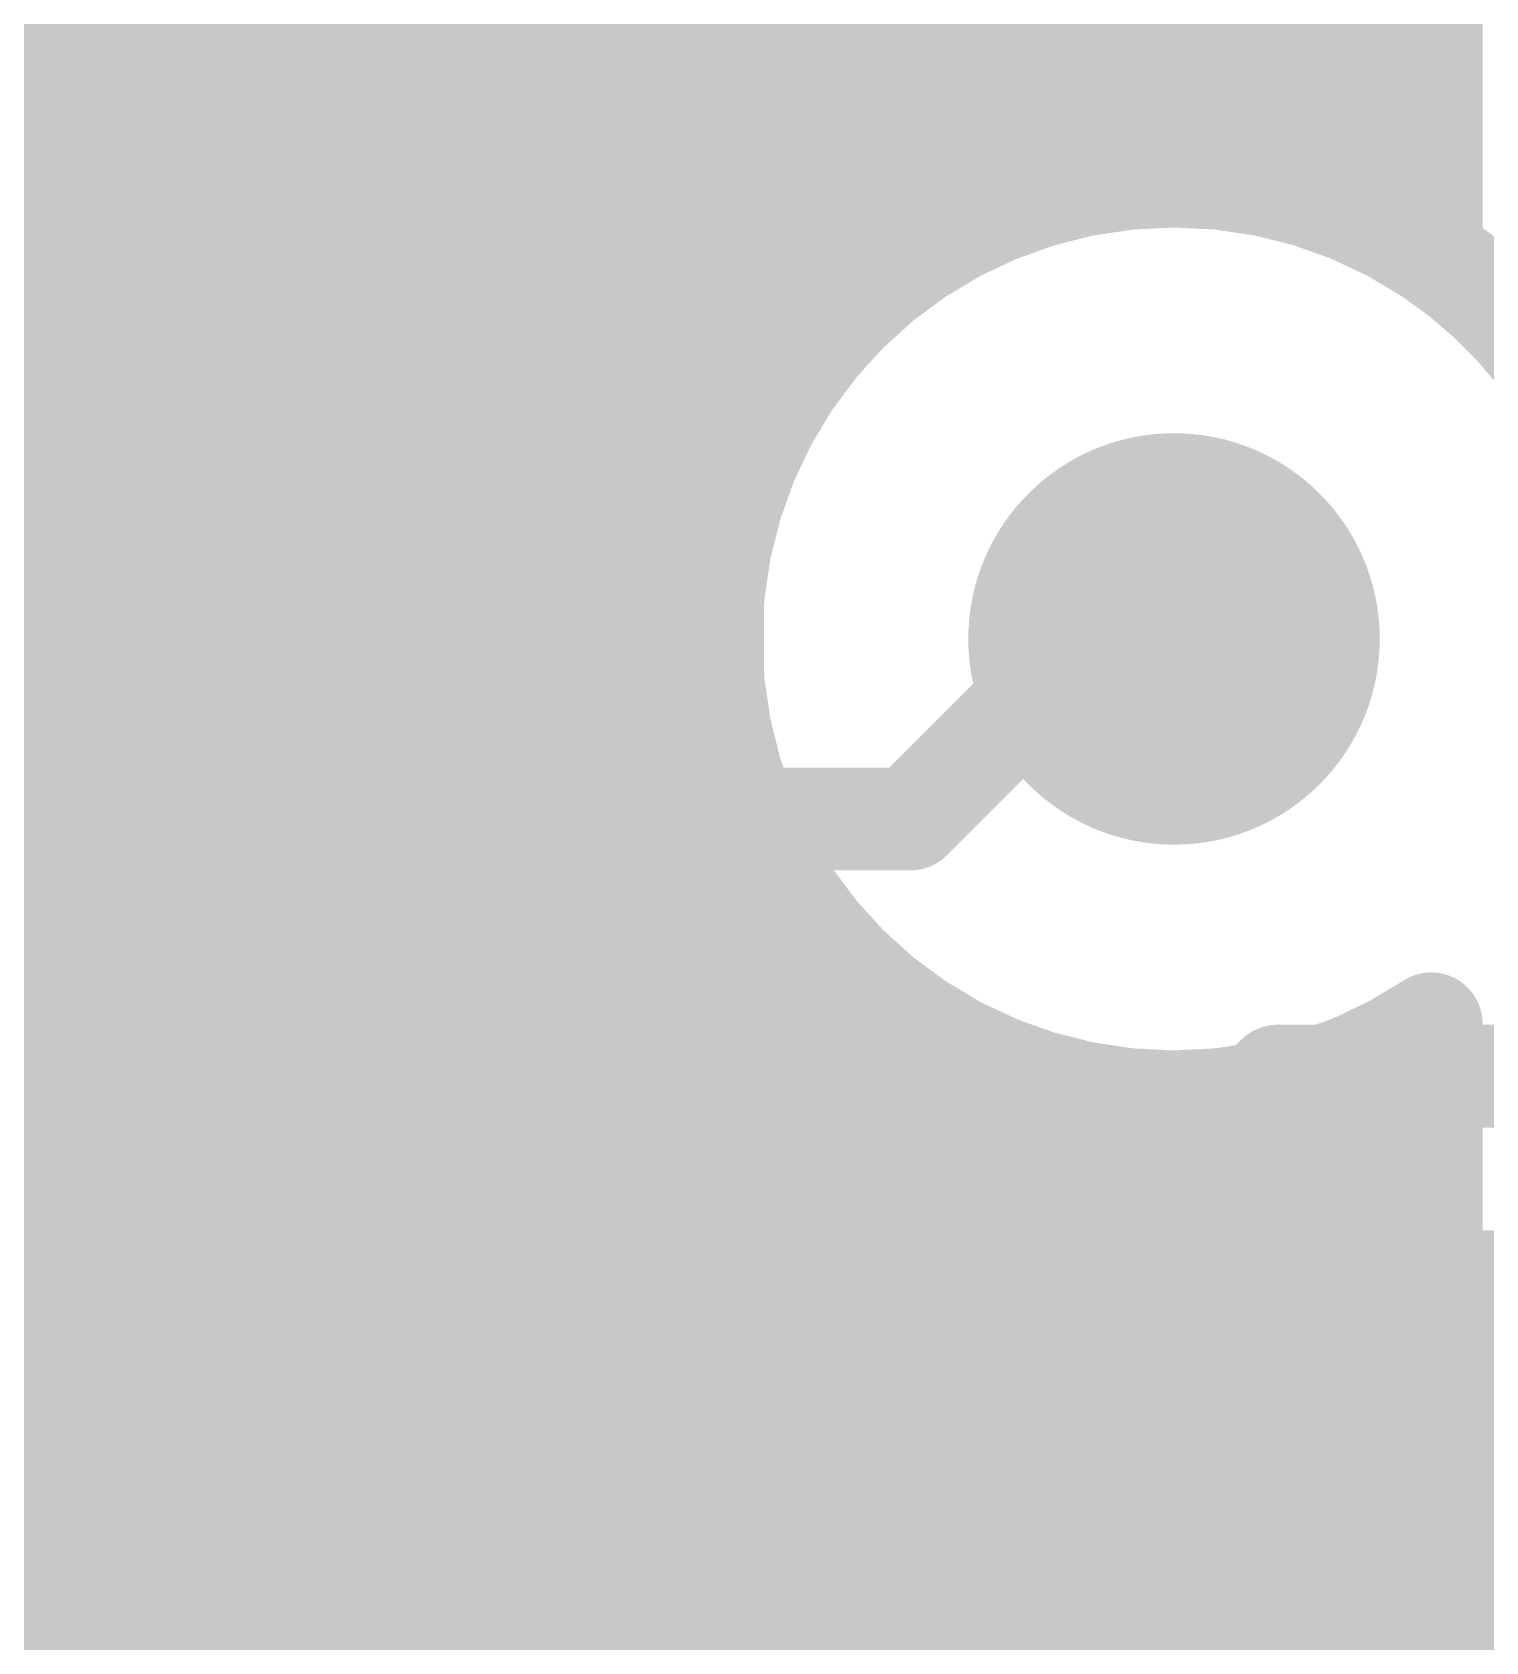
# Model space of a CAD drawing. Header units: inches. Extents: x -0.355 to 0.355, y -0.355 to 0.355.
# Drawn here: x 0.0429 to 0.0985, y 0 to 0.0616 of the extents above; entities that cross this region are included whole.
import ezdxf

# ---------------------------------------------------------------- set-up
doc = ezdxf.new("R2010")
doc.units = ezdxf.units.IN
doc.header["$MEASUREMENT"] = 0
for name, color, linetype in [('BottomLayer', 5, 'Continuous'), ('Mechanical15', 56, 'Continuous'), ('TopLayer', 1, 'Continuous'), ('TopOverlay', 2, 'Continuous'), ('TopPaste', 8, 'Continuous'), ('TopSolder', 216, 'Continuous'), ('ViaHoleLayer', 16, 'Continuous')]:
    doc.layers.add(name, color=color, linetype=linetype)

# ---------------------------------------------------------------- blocks, each defined once
blk = doc.blocks.new('QFN_20_3_3_P_____0_4_5')
at = {"layer": 'TopLayer'}
for points in [[(-0.003937, -0.043307), (0.003937, -0.043307), (0.003937, -0.066929), (-0.003937, -0.066929)], [(0.011811, -0.043307), (0.019685, -0.043307), (0.019685, -0.066929), (0.011811, -0.066929)], [(0.027559, -0.043307), (0.035433, -0.043307), (0.035433, -0.066929), (0.027559, -0.066929)]]:
    blk.add_hatch(color=1, dxfattribs=at).paths.add_polyline_path(points)
at = {"layer": 'TopPaste'}
for points in [[(-0.003937, -0.043307), (0.003937, -0.043307), (0.003937, -0.066929), (-0.003937, -0.066929)], [(0.011811, -0.043307), (0.019685, -0.043307), (0.019685, -0.066929), (0.011811, -0.066929)], [(0.027559, -0.043307), (0.035433, -0.043307), (0.035433, -0.066929), (0.027559, -0.066929)]]:
    blk.add_hatch(color=8, dxfattribs=at).paths.add_polyline_path(points)
at = {"layer": 'TopSolder'}
for points in [[(-0.007937, -0.039307), (0.007937, -0.039307), (0.007937, -0.070929), (-0.007937, -0.070929)], [(0.007811, -0.039307), (0.023685, -0.039307), (0.023685, -0.070929), (0.007811, -0.070929)], [(0.023559, -0.039307), (0.039433, -0.039307), (0.039433, -0.070929), (0.023559, -0.070929)]]:
    blk.add_hatch(color=216, dxfattribs=at).paths.add_polyline_path(points)
at = {"layer": 'TopOverlay'}
for points in [[(0.059055, -0.04252, 0.005118, 0.005118, 0), (0.059055, -0.059055, 0.005118, 0.005118, 0)], [(0.04252, -0.059055, 0.005118, 0.005118, 0), (0.059055, -0.059055, 0.005118, 0.005118, 0)]]:
    blk.add_lwpolyline(points, format="xyseb", dxfattribs=at)
for points in [[(0.057776, -0.04252, 0.002559, 0.002559, 1), (0.060335, -0.04252, 0.002559, 0.002559, 1)], [(0.04124, -0.059055, 0.002559, 0.002559, 1), (0.043799, -0.059055, 0.002559, 0.002559, 1)], [(0.057776, -0.059055, 0.002559, 0.002559, 1), (0.060335, -0.059055, 0.002559, 0.002559, 1)], [(0.057776, -0.059055, 0.002559, 0.002559, 1), (0.060335, -0.059055, 0.002559, 0.002559, 1)]]:
    blk.add_lwpolyline(points, format="xyseb", close=True, dxfattribs=at)
blk = doc.blocks.new('C0201_53')
at = {"layer": 'Mechanical15'}
h = blk.add_hatch(color=56, dxfattribs=at)
edge = h.paths.add_edge_path()
edge.add_arc((0, 0), 0.000984, 0, 360)
at = {"layer": 'TopLayer'}
for points in [[(-0.017716, 0.005906), (-0.005906, 0.005906), (-0.005906, -0.005906), (-0.017716, -0.005906)], [(0.005906, 0.005906), (0.017716, 0.005906), (0.017716, -0.005906), (0.005906, -0.005906)]]:
    blk.add_hatch(color=1, dxfattribs=at).paths.add_polyline_path(points)
at = {"layer": 'TopPaste'}
for points in [[(-0.017716, 0.005906), (-0.005906, 0.005906), (-0.005906, -0.005906), (-0.017716, -0.005906)], [(0.005906, 0.005906), (0.017716, 0.005906), (0.017716, -0.005906), (0.005906, -0.005906)]]:
    blk.add_hatch(color=8, dxfattribs=at).paths.add_polyline_path(points)
at = {"layer": 'TopSolder'}
for points in [[(-0.021716, 0.009905), (-0.001906, 0.009905), (-0.001906, -0.009905), (-0.021716, -0.009905)], [(0.001906, 0.009905), (0.021716, 0.009905), (0.021716, -0.009905), (0.001906, -0.009905)]]:
    blk.add_hatch(color=216, dxfattribs=at).paths.add_polyline_path(points)
at = {"layer": 'TopOverlay'}
for points in [[(-0.023543, 0.00791, 0.001181, 0.001181, -0.414214), (-0.019606, 0.011847, 0.001181, 0.001181, 0)], [(0.019606, 0.011847, 0.001181, 0.001181, 0), (-0.019606, 0.011847, 0.001181, 0.001181, 0)], [(0.019606, 0.011847, 0.001181, 0.001181, -0.414214), (0.023543, 0.00791, 0.001181, 0.001181, 0)], [(-0.023543, 0.00791, 0.001181, 0.001181, 0), (-0.023543, -0.00791, 0.001181, 0.001181, 0)], [(0.023543, 0.00791, 0.001181, 0.001181, 0), (0.023543, -0.00791, 0.001181, 0.001181, 0)], [(-0.019606, -0.011847, 0.001181, 0.001181, -0.414214), (-0.023543, -0.00791, 0.001181, 0.001181, 0)], [(0.023543, -0.00791, 0.001181, 0.001181, -0.414214), (0.019606, -0.011847, 0.001181, 0.001181, 0)], [(0.019606, -0.011847, 0.001181, 0.001181, 0), (-0.019606, -0.011847, 0.001181, 0.001181, 0)]]:
    blk.add_lwpolyline(points, format="xyseb", dxfattribs=at)
for points in [[(-0.019902, 0.011847, 0.00059, 0.00059, 1), (-0.019311, 0.011847, 0.00059, 0.00059, 1)], [(-0.019902, 0.011847, 0.00059, 0.00059, 1), (-0.019311, 0.011847, 0.00059, 0.00059, 1)], [(0.019311, 0.011847, 0.00059, 0.00059, 1), (0.019902, 0.011847, 0.00059, 0.00059, 1)], [(0.019311, 0.011847, 0.00059, 0.00059, 1), (0.019902, 0.011847, 0.00059, 0.00059, 1)], [(-0.023839, 0.00791, 0.00059, 0.00059, 1), (-0.023248, 0.00791, 0.00059, 0.00059, 1)], [(-0.023839, 0.00791, 0.00059, 0.00059, 1), (-0.023248, 0.00791, 0.00059, 0.00059, 1)], [(0.023248, 0.00791, 0.00059, 0.00059, 1), (0.023839, 0.00791, 0.00059, 0.00059, 1)], [(0.023248, 0.00791, 0.00059, 0.00059, 1), (0.023839, 0.00791, 0.00059, 0.00059, 1)], [(-0.023839, -0.00791, 0.00059, 0.00059, 1), (-0.023248, -0.00791, 0.00059, 0.00059, 1)], [(-0.023839, -0.00791, 0.00059, 0.00059, 1), (-0.023248, -0.00791, 0.00059, 0.00059, 1)], [(0.023248, -0.00791, 0.00059, 0.00059, 1), (0.023839, -0.00791, 0.00059, 0.00059, 1)], [(0.023248, -0.00791, 0.00059, 0.00059, 1), (0.023839, -0.00791, 0.00059, 0.00059, 1)], [(-0.019902, -0.011847, 0.00059, 0.00059, 1), (-0.019311, -0.011847, 0.00059, 0.00059, 1)], [(-0.019902, -0.011847, 0.00059, 0.00059, 1), (-0.019311, -0.011847, 0.00059, 0.00059, 1)], [(0.019311, -0.011847, 0.00059, 0.00059, 1), (0.019902, -0.011847, 0.00059, 0.00059, 1)], [(0.019311, -0.011847, 0.00059, 0.00059, 1), (0.019902, -0.011847, 0.00059, 0.00059, 1)]]:
    blk.add_lwpolyline(points, format="xyseb", close=True, dxfattribs=at)

msp = doc.modelspace()

# ---------------------------------------------------------------- hatches: boundary and pattern name
at = {"layer": 'BottomLayer'}
h = msp.add_hatch(color=5, dxfattribs=at)
edge = h.paths.add_edge_path()
edge.add_arc((0.086614, 0.038386), 0.007874, 0, 360)
at = {"layer": 'TopLayer'}
h = msp.add_hatch(color=1, dxfattribs=at)
edge = h.paths.add_edge_path()
edge.add_arc((0.086614, 0.038386), 0.007874, 0, 360)
at = {"layer": 'ViaHoleLayer'}
h = msp.add_hatch(color=16, dxfattribs=at)
edge = h.paths.add_edge_path()
edge.add_arc((0.086614, 0.038386), 0.003937, 0, 360)

# ---------------------------------------------------------------- linework, layer by layer
at = {"layer": 'BottomLayer'}
for points in [[(0.264103, -0.07874, 0.003937, 0.003937, -6.854099), (0.264103, 0.07874, 0.003937, 0.003937, 0)], [(-0.264103, 0.074803, 0.003937, 0.003937, -0.864689), (0.275591, -0.003937, 0.003937, 0.003937, 0)], [(-0.241465, 0.068054, 0.003937, 0.003937, -0.864689), (0.251969, -0.003937, 0.003937, 0.003937, 0)], [(0.096457, 0.053117, 0.003937, 0.003937, 0), (0.096457, 0.092521, 0.003937, 0.003937, 0)], [(0.033465, 0.063579, 0.003937, 0.003937, 0), (0.096457, 0.063579, 0.003937, 0.003937, 0)], [(0.033465, 0.063185, 0.003937, 0.003937, 0), (0.096457, 0.063185, 0.003937, 0.003937, 0)], [(0.033465, 0.062791, 0.003937, 0.003937, 0), (0.096457, 0.062791, 0.003937, 0.003937, 0)], [(0.033465, 0.062398, 0.003937, 0.003937, 0), (0.096457, 0.062398, 0.003937, 0.003937, 0)], [(0.127175, -0.21752, 0.003937, 0.003937, -0.665504), (-0.244202, 0.062076, 0.003937, 0.003937, 0)], [(0.033465, 0.062004, 0.003937, 0.003937, 0), (0.096457, 0.062004, 0.003937, 0.003937, 0)], [(0.033465, 0.06161, 0.003937, 0.003937, 0), (0.096457, 0.06161, 0.003937, 0.003937, 0)], [(0.033465, 0.061217, 0.003937, 0.003937, 0), (0.096457, 0.061217, 0.003937, 0.003937, 0)], [(0.033465, 0.060823, 0.003937, 0.003937, 0), (0.096457, 0.060823, 0.003937, 0.003937, 0)], [(0.033465, 0.060429, 0.003937, 0.003937, 0), (0.096457, 0.060429, 0.003937, 0.003937, 0)], [(0.033465, 0.060035, 0.003937, 0.003937, 0), (0.096457, 0.060035, 0.003937, 0.003937, 0)], [(0.033465, 0.059642, 0.003937, 0.003937, 0), (0.096457, 0.059642, 0.003937, 0.003937, 0)], [(0.033465, 0.059248, 0.003937, 0.003937, 0), (0.096457, 0.059248, 0.003937, 0.003937, 0)], [(0.033465, 0.058854, 0.003937, 0.003937, 0), (0.096457, 0.058854, 0.003937, 0.003937, 0)], [(0.033465, 0.058461, 0.003937, 0.003937, 0), (0.096457, 0.058461, 0.003937, 0.003937, 0)], [(0.033465, 0.058067, 0.003937, 0.003937, 0), (0.096457, 0.058067, 0.003937, 0.003937, 0)], [(0.033465, 0.057673, 0.003937, 0.003937, 0), (0.096457, 0.057673, 0.003937, 0.003937, 0)], [(0.033465, 0.05728, 0.003937, 0.003937, 0), (0.096457, 0.05728, 0.003937, 0.003937, 0)], [(0.033465, 0.056886, 0.003937, 0.003937, 0), (0.096457, 0.056886, 0.003937, 0.003937, 0)], [(0.033465, 0.056492, 0.003937, 0.003937, 0), (0.096457, 0.056492, 0.003937, 0.003937, 0)], [(0.033465, 0.056099, 0.003937, 0.003937, 0), (0.086247, 0.056099, 0.003937, 0.003937, 0)], [(0.096457, 0.023655, 0.003937, 0.003937, -1.870813), (0.096457, 0.053117, 0.003937, 0.003937, 0)], [(0.086981, 0.056099, 0.003937, 0.003937, 0), (0.096457, 0.056099, 0.003937, 0.003937, 0)], [(0.033465, 0.055705, 0.003937, 0.003937, 0), (0.082882, 0.055705, 0.003937, 0.003937, 0)], [(0.090346, 0.055705, 0.003937, 0.003937, 0), (0.096457, 0.055705, 0.003937, 0.003937, 0)], [(0.033465, 0.055311, 0.003937, 0.003937, 0), (0.081379, 0.055311, 0.003937, 0.003937, 0)], [(0.033465, 0.054917, 0.003937, 0.003937, 0), (0.080244, 0.054917, 0.003937, 0.003937, 0)], [(0.09185, 0.055311, 0.003937, 0.003937, 0), (0.096457, 0.055311, 0.003937, 0.003937, 0)], [(0.092984, 0.054917, 0.003937, 0.003937, 0), (0.096457, 0.054917, 0.003937, 0.003937, 0)], [(0.033465, 0.054524, 0.003937, 0.003937, 0), (0.079304, 0.054524, 0.003937, 0.003937, 0)], [(0.033465, 0.05413, 0.003937, 0.003937, 0), (0.078491, 0.05413, 0.003937, 0.003937, 0)], [(0.033465, 0.053736, 0.003937, 0.003937, 0), (0.077769, 0.053736, 0.003937, 0.003937, 0)], [(0.033465, 0.053343, 0.003937, 0.003937, 0), (0.077119, 0.053343, 0.003937, 0.003937, 0)], [(0.033465, 0.052949, 0.003937, 0.003937, 0), (0.076525, 0.052949, 0.003937, 0.003937, 0)], [(0.096457, 0.053117, 0.003937, 0.003937, -0.081238), (0.100637, 0.049214, 0.003937, 0.003937, 0)], [(0.033465, 0.052555, 0.003937, 0.003937, 0), (0.075979, 0.052555, 0.003937, 0.003937, 0)], [(0.033465, 0.052161, 0.003937, 0.003937, 0), (0.075474, 0.052161, 0.003937, 0.003937, 0)], [(0.033465, 0.051768, 0.003937, 0.003937, 0), (0.075004, 0.051768, 0.003937, 0.003937, 0)], [(0.033465, 0.051374, 0.003937, 0.003937, 0), (0.074565, 0.051374, 0.003937, 0.003937, 0)], [(0.033465, 0.05098, 0.003937, 0.003937, 0), (0.074154, 0.05098, 0.003937, 0.003937, 0)], [(0.033465, 0.050587, 0.003937, 0.003937, 0), (0.073769, 0.050587, 0.003937, 0.003937, 0)], [(0.033465, 0.050193, 0.003937, 0.003937, 0), (0.073406, 0.050193, 0.003937, 0.003937, 0)], [(0.033465, 0.049799, 0.003937, 0.003937, 0), (0.073064, 0.049799, 0.003937, 0.003937, 0)], [(0.033465, 0.049406, 0.003937, 0.003937, 0), (0.072742, 0.049406, 0.003937, 0.003937, 0)], [(0.033465, 0.049012, 0.003937, 0.003937, 0), (0.072438, 0.049012, 0.003937, 0.003937, 0)], [(0.033465, 0.048618, 0.003937, 0.003937, 0), (0.072151, 0.048618, 0.003937, 0.003937, 0)], [(0.033465, 0.048224, 0.003937, 0.003937, 0), (0.071881, 0.048224, 0.003937, 0.003937, 0)], [(0.033465, 0.047831, 0.003937, 0.003937, 0), (0.071625, 0.047831, 0.003937, 0.003937, 0)], [(0.033465, 0.047437, 0.003937, 0.003937, 0), (0.071384, 0.047437, 0.003937, 0.003937, 0)], [(0.033465, 0.047043, 0.003937, 0.003937, 0), (0.071157, 0.047043, 0.003937, 0.003937, 0)], [(0.033465, 0.04665, 0.003937, 0.003937, 0), (0.070943, 0.04665, 0.003937, 0.003937, 0)], [(0.033465, 0.046256, 0.003937, 0.003937, 0), (0.070742, 0.046256, 0.003937, 0.003937, 0)], [(0.033465, 0.045862, 0.003937, 0.003937, 0), (0.070553, 0.045862, 0.003937, 0.003937, 0)], [(0.033465, 0.045469, 0.003937, 0.003937, 0), (0.070375, 0.045469, 0.003937, 0.003937, 0)], [(0.033465, 0.045075, 0.003937, 0.003937, 0), (0.070209, 0.045075, 0.003937, 0.003937, 0)], [(0.033465, 0.044681, 0.003937, 0.003937, 0), (0.070054, 0.044681, 0.003937, 0.003937, 0)], [(0.033465, 0.044288, 0.003937, 0.003937, 0), (0.06991, 0.044288, 0.003937, 0.003937, 0)], [(0.033465, 0.043894, 0.003937, 0.003937, 0), (0.069776, 0.043894, 0.003937, 0.003937, 0)], [(0.033465, 0.0435, 0.003937, 0.003937, 0), (0.069652, 0.0435, 0.003937, 0.003937, 0)], [(0.033465, 0.043106, 0.003937, 0.003937, 0), (0.069538, 0.043106, 0.003937, 0.003937, 0)], [(0.033465, 0.042713, 0.003937, 0.003937, 0), (0.069434, 0.042713, 0.003937, 0.003937, 0)], [(0.033465, 0.042319, 0.003937, 0.003937, 0), (0.06934, 0.042319, 0.003937, 0.003937, 0)], [(0.033465, 0.041925, 0.003937, 0.003937, 0), (0.069255, 0.041925, 0.003937, 0.003937, 0)], [(0.033465, 0.041532, 0.003937, 0.003937, 0), (0.069179, 0.041532, 0.003937, 0.003937, 0)], [(0.033465, 0.041138, 0.003937, 0.003937, 0), (0.069113, 0.041138, 0.003937, 0.003937, 0)], [(0.033465, 0.040744, 0.003937, 0.003937, 0), (0.069055, 0.040744, 0.003937, 0.003937, 0)], [(0.033465, 0.04035, 0.003937, 0.003937, 0), (0.069007, 0.04035, 0.003937, 0.003937, 0)], [(0.033465, 0.039957, 0.003937, 0.003937, 0), (0.068968, 0.039957, 0.003937, 0.003937, 0)], [(0.033465, 0.039563, 0.003937, 0.003937, 0), (0.068937, 0.039563, 0.003937, 0.003937, 0)], [(0.033465, 0.039169, 0.003937, 0.003937, 0), (0.068915, 0.039169, 0.003937, 0.003937, 0)], [(0.033465, 0.038776, 0.003937, 0.003937, 0), (0.068902, 0.038776, 0.003937, 0.003937, 0)], [(0.033465, 0.038382, 0.003937, 0.003937, 0), (0.068898, 0.038382, 0.003937, 0.003937, 0)], [(0.033465, 0.037988, 0.003937, 0.003937, 0), (0.068902, 0.037988, 0.003937, 0.003937, 0)], [(0.033465, 0.037595, 0.003937, 0.003937, 0), (0.068915, 0.037595, 0.003937, 0.003937, 0)], [(0.033465, 0.037201, 0.003937, 0.003937, 0), (0.068937, 0.037201, 0.003937, 0.003937, 0)], [(0.033465, 0.036807, 0.003937, 0.003937, 0), (0.068968, 0.036807, 0.003937, 0.003937, 0)], [(0.033465, 0.036414, 0.003937, 0.003937, 0), (0.069008, 0.036414, 0.003937, 0.003937, 0)], [(0.033465, 0.03602, 0.003937, 0.003937, 0), (0.069056, 0.03602, 0.003937, 0.003937, 0)], [(0.033465, 0.035626, 0.003937, 0.003937, 0), (0.069114, 0.035626, 0.003937, 0.003937, 0)], [(0.033465, 0.035232, 0.003937, 0.003937, 0), (0.069181, 0.035232, 0.003937, 0.003937, 0)], [(0.033465, 0.034839, 0.003937, 0.003937, 0), (0.069256, 0.034839, 0.003937, 0.003937, 0)], [(0.033465, 0.034445, 0.003937, 0.003937, 0), (0.069342, 0.034445, 0.003937, 0.003937, 0)], [(0.033465, 0.034051, 0.003937, 0.003937, 0), (0.069436, 0.034051, 0.003937, 0.003937, 0)], [(0.033465, 0.033658, 0.003937, 0.003937, 0), (0.06954, 0.033658, 0.003937, 0.003937, 0)], [(0.033465, 0.033264, 0.003937, 0.003937, 0), (0.069654, 0.033264, 0.003937, 0.003937, 0)], [(0.033465, 0.03287, 0.003937, 0.003937, 0), (0.069778, 0.03287, 0.003937, 0.003937, 0)], [(0.033465, 0.032476, 0.003937, 0.003937, 0), (0.069912, 0.032476, 0.003937, 0.003937, 0)], [(0.033465, 0.032083, 0.003937, 0.003937, 0), (0.070057, 0.032083, 0.003937, 0.003937, 0)], [(0.033465, 0.031689, 0.003937, 0.003937, 0), (0.070212, 0.031689, 0.003937, 0.003937, 0)], [(0.033465, 0.031295, 0.003937, 0.003937, 0), (0.070378, 0.031295, 0.003937, 0.003937, 0)], [(0.033465, 0.030902, 0.003937, 0.003937, 0), (0.070556, 0.030902, 0.003937, 0.003937, 0)], [(0.033465, 0.030508, 0.003937, 0.003937, 0), (0.070746, 0.030508, 0.003937, 0.003937, 0)], [(0.033465, 0.030114, 0.003937, 0.003937, 0), (0.070947, 0.030114, 0.003937, 0.003937, 0)], [(0.033465, 0.029721, 0.003937, 0.003937, 0), (0.071161, 0.029721, 0.003937, 0.003937, 0)], [(0.033465, 0.029327, 0.003937, 0.003937, 0), (0.071389, 0.029327, 0.003937, 0.003937, 0)], [(0.033465, 0.028933, 0.003937, 0.003937, 0), (0.07163, 0.028933, 0.003937, 0.003937, 0)], [(0.033465, 0.028539, 0.003937, 0.003937, 0), (0.071886, 0.028539, 0.003937, 0.003937, 0)], [(0.033465, 0.028146, 0.003937, 0.003937, 0), (0.072157, 0.028146, 0.003937, 0.003937, 0)], [(0.033465, 0.027752, 0.003937, 0.003937, 0), (0.072444, 0.027752, 0.003937, 0.003937, 0)], [(0.033465, 0.027358, 0.003937, 0.003937, 0), (0.072748, 0.027358, 0.003937, 0.003937, 0)], [(0.033465, 0.026965, 0.003937, 0.003937, 0), (0.07307, 0.026965, 0.003937, 0.003937, 0)], [(0.033465, 0.026571, 0.003937, 0.003937, 0), (0.073413, 0.026571, 0.003937, 0.003937, 0)], [(0.033465, 0.026177, 0.003937, 0.003937, 0), (0.073776, 0.026177, 0.003937, 0.003937, 0)], [(0.033465, 0.025784, 0.003937, 0.003937, 0), (0.074162, 0.025784, 0.003937, 0.003937, 0)], [(0.033465, 0.02539, 0.003937, 0.003937, 0), (0.074573, 0.02539, 0.003937, 0.003937, 0)], [(0.033465, 0.024996, 0.003937, 0.003937, 0), (0.075013, 0.024996, 0.003937, 0.003937, 0)], [(0.033465, 0.024602, 0.003937, 0.003937, 0), (0.075483, 0.024602, 0.003937, 0.003937, 0)], [(0.033465, 0.024209, 0.003937, 0.003937, 0), (0.075989, 0.024209, 0.003937, 0.003937, 0)], [(0.033465, 0.023815, 0.003937, 0.003937, 0), (0.076536, 0.023815, 0.003937, 0.003937, 0)], [(0.033465, 0.023421, 0.003937, 0.003937, 0), (0.077131, 0.023421, 0.003937, 0.003937, 0)], [(0.096457, 0.001969, 0.003937, 0.003937, 0), (0.096457, 0.023655, 0.003937, 0.003937, 0)], [(0.033465, 0.023028, 0.003937, 0.003937, 0), (0.077782, 0.023028, 0.003937, 0.003937, 0)], [(0.033465, 0.022634, 0.003937, 0.003937, 0), (0.078505, 0.022634, 0.003937, 0.003937, 0)], [(0.033465, 0.02224, 0.003937, 0.003937, 0), (0.079321, 0.02224, 0.003937, 0.003937, 0)], [(0.033465, 0.021847, 0.003937, 0.003937, 0), (0.080264, 0.021847, 0.003937, 0.003937, 0)], [(0.033465, 0.021453, 0.003937, 0.003937, 0), (0.081404, 0.021453, 0.003937, 0.003937, 0)], [(0.091825, 0.021453, 0.003937, 0.003937, 0), (0.096457, 0.021453, 0.003937, 0.003937, 0)], [(0.092965, 0.021847, 0.003937, 0.003937, 0), (0.096457, 0.021847, 0.003937, 0.003937, 0)], [(0.033465, 0.021059, 0.003937, 0.003937, 0), (0.082918, 0.021059, 0.003937, 0.003937, 0)], [(0.090311, 0.021059, 0.003937, 0.003937, 0), (0.096457, 0.021059, 0.003937, 0.003937, 0)], [(0.033465, 0.020665, 0.003937, 0.003937, 0), (0.096457, 0.020665, 0.003937, 0.003937, 0)], [(0.033465, 0.020272, 0.003937, 0.003937, 0), (0.096457, 0.020272, 0.003937, 0.003937, 0)], [(0.033465, 0.019878, 0.003937, 0.003937, 0), (0.096457, 0.019878, 0.003937, 0.003937, 0)], [(0.033465, 0.019484, 0.003937, 0.003937, 0), (0.096457, 0.019484, 0.003937, 0.003937, 0)], [(0.033465, 0.019091, 0.003937, 0.003937, 0), (0.096457, 0.019091, 0.003937, 0.003937, 0)], [(0.033465, 0.018697, 0.003937, 0.003937, 0), (0.096457, 0.018697, 0.003937, 0.003937, 0)], [(0.033465, 0.018303, 0.003937, 0.003937, 0), (0.096457, 0.018303, 0.003937, 0.003937, 0)], [(0.033465, 0.01791, 0.003937, 0.003937, 0), (0.096457, 0.01791, 0.003937, 0.003937, 0)], [(0.033465, 0.017516, 0.003937, 0.003937, 0), (0.096457, 0.017516, 0.003937, 0.003937, 0)], [(0.033465, 0.017122, 0.003937, 0.003937, 0), (0.096457, 0.017122, 0.003937, 0.003937, 0)], [(0.033465, 0.016729, 0.003937, 0.003937, 0), (0.096457, 0.016729, 0.003937, 0.003937, 0)], [(0.033465, 0.016335, 0.003937, 0.003937, 0), (0.096457, 0.016335, 0.003937, 0.003937, 0)], [(0.033465, 0.015941, 0.003937, 0.003937, 0), (0.096457, 0.015941, 0.003937, 0.003937, 0)], [(0.033465, 0.015547, 0.003937, 0.003937, 0), (0.096457, 0.015547, 0.003937, 0.003937, 0)], [(0.033465, 0.015154, 0.003937, 0.003937, 0), (0.096457, 0.015154, 0.003937, 0.003937, 0)], [(0.033465, 0.01476, 0.003937, 0.003937, 0), (0.096457, 0.01476, 0.003937, 0.003937, 0)], [(0.033465, 0.014366, 0.003937, 0.003937, 0), (0.096457, 0.014366, 0.003937, 0.003937, 0)], [(0.033465, 0.013973, 0.003937, 0.003937, 0), (0.096457, 0.013973, 0.003937, 0.003937, 0)], [(0.033465, 0.013579, 0.003937, 0.003937, 0), (0.096457, 0.013579, 0.003937, 0.003937, 0)], [(0.033465, 0.013185, 0.003937, 0.003937, 0), (0.096457, 0.013185, 0.003937, 0.003937, 0)], [(0.033465, 0.012792, 0.003937, 0.003937, 0), (0.096457, 0.012792, 0.003937, 0.003937, 0)], [(0.033465, 0.012398, 0.003937, 0.003937, 0), (0.096457, 0.012398, 0.003937, 0.003937, 0)], [(0.033465, 0.012004, 0.003937, 0.003937, 0), (0.096457, 0.012004, 0.003937, 0.003937, 0)], [(0.033465, 0.01161, 0.003937, 0.003937, 0), (0.096457, 0.01161, 0.003937, 0.003937, 0)], [(0.033465, 0.011217, 0.003937, 0.003937, 0), (0.096457, 0.011217, 0.003937, 0.003937, 0)], [(0.033465, 0.010823, 0.003937, 0.003937, 0), (0.096457, 0.010823, 0.003937, 0.003937, 0)], [(0.033465, 0.010429, 0.003937, 0.003937, 0), (0.096457, 0.010429, 0.003937, 0.003937, 0)], [(0.033465, 0.010036, 0.003937, 0.003937, 0), (0.096457, 0.010036, 0.003937, 0.003937, 0)], [(0.033465, 0.009642, 0.003937, 0.003937, 0), (0.096457, 0.009642, 0.003937, 0.003937, 0)], [(0.033465, 0.009248, 0.003937, 0.003937, 0), (0.096457, 0.009248, 0.003937, 0.003937, 0)], [(0.033465, 0.008854, 0.003937, 0.003937, 0), (0.096457, 0.008854, 0.003937, 0.003937, 0)], [(0.033465, 0.008461, 0.003937, 0.003937, 0), (0.096457, 0.008461, 0.003937, 0.003937, 0)], [(0.033465, 0.008067, 0.003937, 0.003937, 0), (0.096457, 0.008067, 0.003937, 0.003937, 0)], [(0.033465, 0.007673, 0.003937, 0.003937, 0), (0.096457, 0.007673, 0.003937, 0.003937, 0)], [(0.033465, 0.00728, 0.003937, 0.003937, 0), (0.096457, 0.00728, 0.003937, 0.003937, 0)], [(0.033465, 0.006886, 0.003937, 0.003937, 0), (0.096457, 0.006886, 0.003937, 0.003937, 0)], [(0.033465, 0.006492, 0.003937, 0.003937, 0), (0.096457, 0.006492, 0.003937, 0.003937, 0)], [(0.033465, 0.006099, 0.003937, 0.003937, 0), (0.096457, 0.006099, 0.003937, 0.003937, 0)], [(0.033465, 0.005705, 0.003937, 0.003937, 0), (0.096457, 0.005705, 0.003937, 0.003937, 0)], [(0.033465, 0.005311, 0.003937, 0.003937, 0), (0.096457, 0.005311, 0.003937, 0.003937, 0)], [(0.033465, 0.004917, 0.003937, 0.003937, 0), (0.096457, 0.004917, 0.003937, 0.003937, 0)], [(0.033465, 0.004524, 0.003937, 0.003937, 0), (0.096457, 0.004524, 0.003937, 0.003937, 0)], [(0.033465, 0.00413, 0.003937, 0.003937, 0), (0.096457, 0.00413, 0.003937, 0.003937, 0)], [(0.033465, 0.003736, 0.003937, 0.003937, 0), (0.096457, 0.003736, 0.003937, 0.003937, 0)], [(0.033465, 0.003343, 0.003937, 0.003937, 0), (0.096457, 0.003343, 0.003937, 0.003937, 0)], [(0.033465, 0.002949, 0.003937, 0.003937, 0), (0.096457, 0.002949, 0.003937, 0.003937, 0)], [(0.033465, 0.002555, 0.003937, 0.003937, 0), (0.096457, 0.002555, 0.003937, 0.003937, 0)], [(0.033465, 0.002162, 0.003937, 0.003937, 0), (0.096457, 0.002162, 0.003937, 0.003937, 0)], [(0.033465, 0.001768, 0.003937, 0.003937, 0), (0.125165, 0.001768, 0.003937, 0.003937, 0)], [(0.096457, 0.001969, 0.003937, 0.003937, 0), (0.125367, 0.001969, 0.003937, 0.003937, 0)], [(0.033465, 0.001374, 0.003937, 0.003937, 0), (0.124772, 0.001374, 0.003937, 0.003937, 0)], [(0.033465, 0.000981, 0.003937, 0.003937, 0), (0.124378, 0.000981, 0.003937, 0.003937, 0)], [(0.033465, 0.000587, 0.003937, 0.003937, 0), (0.123984, 0.000587, 0.003937, 0.003937, 0)], [(0.033465, 0.000193, 0.003937, 0.003937, 0), (0.123591, 0.000193, 0.003937, 0.003937, 0)], [(0.033465, -0.000201, 0.003937, 0.003937, 0), (0.123197, -0.000201, 0.003937, 0.003937, 0)], [(0.033465, -0.000594, 0.003937, 0.003937, 0), (0.122803, -0.000594, 0.003937, 0.003937, 0)], [(0.033465, -0.000988, 0.003937, 0.003937, 0), (0.12241, -0.000988, 0.003937, 0.003937, 0)], [(0.033465, -0.001382, 0.003937, 0.003937, 0), (0.122016, -0.001382, 0.003937, 0.003937, 0)], [(0.033465, -0.001775, 0.003937, 0.003937, 0), (0.121622, -0.001775, 0.003937, 0.003937, 0)]]:
    msp.add_lwpolyline(points, format="xyseb", dxfattribs=at)
for points in [[(0.095472, 0.063185, 0.001969, 0.001969, 1), (0.097441, 0.063185, 0.001969, 0.001969, 1)], [(0.095472, 0.062791, 0.001969, 0.001969, 1), (0.097441, 0.062791, 0.001969, 0.001969, 1)], [(0.095472, 0.062398, 0.001969, 0.001969, 1), (0.097441, 0.062398, 0.001969, 0.001969, 1)], [(0.095472, 0.062004, 0.001969, 0.001969, 1), (0.097441, 0.062004, 0.001969, 0.001969, 1)], [(0.095472, 0.06161, 0.001969, 0.001969, 1), (0.097441, 0.06161, 0.001969, 0.001969, 1)], [(0.095472, 0.061217, 0.001969, 0.001969, 1), (0.097441, 0.061217, 0.001969, 0.001969, 1)], [(0.095472, 0.060823, 0.001969, 0.001969, 1), (0.097441, 0.060823, 0.001969, 0.001969, 1)], [(0.095472, 0.060429, 0.001969, 0.001969, 1), (0.097441, 0.060429, 0.001969, 0.001969, 1)], [(0.095472, 0.060035, 0.001969, 0.001969, 1), (0.097441, 0.060035, 0.001969, 0.001969, 1)], [(0.095472, 0.059642, 0.001969, 0.001969, 1), (0.097441, 0.059642, 0.001969, 0.001969, 1)], [(0.095472, 0.059248, 0.001969, 0.001969, 1), (0.097441, 0.059248, 0.001969, 0.001969, 1)], [(0.095472, 0.058854, 0.001969, 0.001969, 1), (0.097441, 0.058854, 0.001969, 0.001969, 1)], [(0.095472, 0.058461, 0.001969, 0.001969, 1), (0.097441, 0.058461, 0.001969, 0.001969, 1)], [(0.095472, 0.058067, 0.001969, 0.001969, 1), (0.097441, 0.058067, 0.001969, 0.001969, 1)], [(0.095472, 0.057673, 0.001969, 0.001969, 1), (0.097441, 0.057673, 0.001969, 0.001969, 1)], [(0.095472, 0.05728, 0.001969, 0.001969, 1), (0.097441, 0.05728, 0.001969, 0.001969, 1)], [(0.095472, 0.056886, 0.001969, 0.001969, 1), (0.097441, 0.056886, 0.001969, 0.001969, 1)], [(0.085263, 0.056099, 0.001969, 0.001969, 1), (0.087232, 0.056099, 0.001969, 0.001969, 1)], [(0.085997, 0.056099, 0.001969, 0.001969, 1), (0.087965, 0.056099, 0.001969, 0.001969, 1)], [(0.095472, 0.056492, 0.001969, 0.001969, 1), (0.097441, 0.056492, 0.001969, 0.001969, 1)], [(0.095472, 0.056099, 0.001969, 0.001969, 1), (0.097441, 0.056099, 0.001969, 0.001969, 1)], [(0.081898, 0.055705, 0.001969, 0.001969, 1), (0.083867, 0.055705, 0.001969, 0.001969, 1)], [(0.089362, 0.055705, 0.001969, 0.001969, 1), (0.09133, 0.055705, 0.001969, 0.001969, 1)], [(0.095472, 0.055705, 0.001969, 0.001969, 1), (0.097441, 0.055705, 0.001969, 0.001969, 1)], [(0.07926, 0.054917, 0.001969, 0.001969, 1), (0.081228, 0.054917, 0.001969, 0.001969, 1)], [(0.080395, 0.055311, 0.001969, 0.001969, 1), (0.082363, 0.055311, 0.001969, 0.001969, 1)], [(0.090865, 0.055311, 0.001969, 0.001969, 1), (0.092834, 0.055311, 0.001969, 0.001969, 1)], [(0.092, 0.054917, 0.001969, 0.001969, 1), (0.093969, 0.054917, 0.001969, 0.001969, 1)], [(0.095472, 0.055311, 0.001969, 0.001969, 1), (0.097441, 0.055311, 0.001969, 0.001969, 1)], [(0.095472, 0.054917, 0.001969, 0.001969, 1), (0.097441, 0.054917, 0.001969, 0.001969, 1)], [(0.077506, 0.05413, 0.001969, 0.001969, 1), (0.079475, 0.05413, 0.001969, 0.001969, 1)], [(0.07832, 0.054524, 0.001969, 0.001969, 1), (0.080288, 0.054524, 0.001969, 0.001969, 1)], [(0.076785, 0.053736, 0.001969, 0.001969, 1), (0.078753, 0.053736, 0.001969, 0.001969, 1)], [(0.075541, 0.052949, 0.001969, 0.001969, 1), (0.077509, 0.052949, 0.001969, 0.001969, 1)], [(0.076134, 0.053343, 0.001969, 0.001969, 1), (0.078103, 0.053343, 0.001969, 0.001969, 1)], [(0.095472, 0.053117, 0.001969, 0.001969, 1), (0.097441, 0.053117, 0.001969, 0.001969, 1)], [(0.095472, 0.053117, 0.001969, 0.001969, 1), (0.097441, 0.053117, 0.001969, 0.001969, 1)], [(0.095472, 0.053117, 0.001969, 0.001969, 1), (0.097441, 0.053117, 0.001969, 0.001969, 1)], [(0.074995, 0.052555, 0.001969, 0.001969, 1), (0.076963, 0.052555, 0.001969, 0.001969, 1)], [(0.07402, 0.051768, 0.001969, 0.001969, 1), (0.075988, 0.051768, 0.001969, 0.001969, 1)], [(0.07449, 0.052161, 0.001969, 0.001969, 1), (0.076458, 0.052161, 0.001969, 0.001969, 1)], [(0.073581, 0.051374, 0.001969, 0.001969, 1), (0.075549, 0.051374, 0.001969, 0.001969, 1)], [(0.072784, 0.050587, 0.001969, 0.001969, 1), (0.074753, 0.050587, 0.001969, 0.001969, 1)], [(0.07317, 0.05098, 0.001969, 0.001969, 1), (0.075138, 0.05098, 0.001969, 0.001969, 1)], [(0.07208, 0.049799, 0.001969, 0.001969, 1), (0.074048, 0.049799, 0.001969, 0.001969, 1)], [(0.072421, 0.050193, 0.001969, 0.001969, 1), (0.07439, 0.050193, 0.001969, 0.001969, 1)], [(0.071758, 0.049406, 0.001969, 0.001969, 1), (0.073726, 0.049406, 0.001969, 0.001969, 1)], [(0.071167, 0.048618, 0.001969, 0.001969, 1), (0.073136, 0.048618, 0.001969, 0.001969, 1)], [(0.071454, 0.049012, 0.001969, 0.001969, 1), (0.073422, 0.049012, 0.001969, 0.001969, 1)], [(0.070897, 0.048224, 0.001969, 0.001969, 1), (0.072865, 0.048224, 0.001969, 0.001969, 1)], [(0.0704, 0.047437, 0.001969, 0.001969, 1), (0.072369, 0.047437, 0.001969, 0.001969, 1)], [(0.070641, 0.047831, 0.001969, 0.001969, 1), (0.072609, 0.047831, 0.001969, 0.001969, 1)], [(0.070173, 0.047043, 0.001969, 0.001969, 1), (0.072141, 0.047043, 0.001969, 0.001969, 1)], [(0.069758, 0.046256, 0.001969, 0.001969, 1), (0.071726, 0.046256, 0.001969, 0.001969, 1)], [(0.069959, 0.04665, 0.001969, 0.001969, 1), (0.071927, 0.04665, 0.001969, 0.001969, 1)], [(0.069568, 0.045862, 0.001969, 0.001969, 1), (0.071537, 0.045862, 0.001969, 0.001969, 1)], [(0.069225, 0.045075, 0.001969, 0.001969, 1), (0.071193, 0.045075, 0.001969, 0.001969, 1)], [(0.069391, 0.045469, 0.001969, 0.001969, 1), (0.071359, 0.045469, 0.001969, 0.001969, 1)], [(0.068925, 0.044288, 0.001969, 0.001969, 1), (0.070894, 0.044288, 0.001969, 0.001969, 1)], [(0.06907, 0.044681, 0.001969, 0.001969, 1), (0.071038, 0.044681, 0.001969, 0.001969, 1)], [(0.068792, 0.043894, 0.001969, 0.001969, 1), (0.07076, 0.043894, 0.001969, 0.001969, 1)], [(0.068554, 0.043106, 0.001969, 0.001969, 1), (0.070522, 0.043106, 0.001969, 0.001969, 1)], [(0.068668, 0.0435, 0.001969, 0.001969, 1), (0.070636, 0.0435, 0.001969, 0.001969, 1)], [(0.06845, 0.042713, 0.001969, 0.001969, 1), (0.070418, 0.042713, 0.001969, 0.001969, 1)], [(0.068271, 0.041925, 0.001969, 0.001969, 1), (0.070239, 0.041925, 0.001969, 0.001969, 1)], [(0.068356, 0.042319, 0.001969, 0.001969, 1), (0.070324, 0.042319, 0.001969, 0.001969, 1)], [(0.068195, 0.041532, 0.001969, 0.001969, 1), (0.070163, 0.041532, 0.001969, 0.001969, 1)], [(0.068071, 0.040744, 0.001969, 0.001969, 1), (0.07004, 0.040744, 0.001969, 0.001969, 1)], [(0.068129, 0.041138, 0.001969, 0.001969, 1), (0.070097, 0.041138, 0.001969, 0.001969, 1)], [(0.067983, 0.039957, 0.001969, 0.001969, 1), (0.069952, 0.039957, 0.001969, 0.001969, 1)], [(0.068023, 0.04035, 0.001969, 0.001969, 1), (0.069991, 0.04035, 0.001969, 0.001969, 1)], [(0.067953, 0.039563, 0.001969, 0.001969, 1), (0.069921, 0.039563, 0.001969, 0.001969, 1)], [(0.067918, 0.038776, 0.001969, 0.001969, 1), (0.069886, 0.038776, 0.001969, 0.001969, 1)], [(0.067931, 0.039169, 0.001969, 0.001969, 1), (0.069899, 0.039169, 0.001969, 0.001969, 1)], [(0.067914, 0.038382, 0.001969, 0.001969, 1), (0.069882, 0.038382, 0.001969, 0.001969, 1)], [(0.067918, 0.037988, 0.001969, 0.001969, 1), (0.069886, 0.037988, 0.001969, 0.001969, 1)], [(0.067931, 0.037595, 0.001969, 0.001969, 1), (0.0699, 0.037595, 0.001969, 0.001969, 1)], [(0.067953, 0.037201, 0.001969, 0.001969, 1), (0.069922, 0.037201, 0.001969, 0.001969, 1)], [(0.067984, 0.036807, 0.001969, 0.001969, 1), (0.069952, 0.036807, 0.001969, 0.001969, 1)], [(0.068024, 0.036414, 0.001969, 0.001969, 1), (0.069992, 0.036414, 0.001969, 0.001969, 1)], [(0.068072, 0.03602, 0.001969, 0.001969, 1), (0.070041, 0.03602, 0.001969, 0.001969, 1)], [(0.06813, 0.035626, 0.001969, 0.001969, 1), (0.070098, 0.035626, 0.001969, 0.001969, 1)], [(0.068196, 0.035232, 0.001969, 0.001969, 1), (0.070165, 0.035232, 0.001969, 0.001969, 1)], [(0.068272, 0.034839, 0.001969, 0.001969, 1), (0.070241, 0.034839, 0.001969, 0.001969, 1)], [(0.068357, 0.034445, 0.001969, 0.001969, 1), (0.070326, 0.034445, 0.001969, 0.001969, 1)], [(0.068452, 0.034051, 0.001969, 0.001969, 1), (0.07042, 0.034051, 0.001969, 0.001969, 1)], [(0.068556, 0.033658, 0.001969, 0.001969, 1), (0.070525, 0.033658, 0.001969, 0.001969, 1)], [(0.06867, 0.033264, 0.001969, 0.001969, 1), (0.070638, 0.033264, 0.001969, 0.001969, 1)], [(0.068794, 0.03287, 0.001969, 0.001969, 1), (0.070762, 0.03287, 0.001969, 0.001969, 1)], [(0.068928, 0.032476, 0.001969, 0.001969, 1), (0.070897, 0.032476, 0.001969, 0.001969, 1)], [(0.069073, 0.032083, 0.001969, 0.001969, 1), (0.071041, 0.032083, 0.001969, 0.001969, 1)], [(0.069228, 0.031689, 0.001969, 0.001969, 1), (0.071196, 0.031689, 0.001969, 0.001969, 1)], [(0.069394, 0.031295, 0.001969, 0.001969, 1), (0.071363, 0.031295, 0.001969, 0.001969, 1)], [(0.069572, 0.030902, 0.001969, 0.001969, 1), (0.07154, 0.030902, 0.001969, 0.001969, 1)], [(0.069761, 0.030508, 0.001969, 0.001969, 1), (0.07173, 0.030508, 0.001969, 0.001969, 1)], [(0.069963, 0.030114, 0.001969, 0.001969, 1), (0.071931, 0.030114, 0.001969, 0.001969, 1)], [(0.070177, 0.029721, 0.001969, 0.001969, 1), (0.072146, 0.029721, 0.001969, 0.001969, 1)], [(0.070405, 0.029327, 0.001969, 0.001969, 1), (0.072373, 0.029327, 0.001969, 0.001969, 1)], [(0.070646, 0.028933, 0.001969, 0.001969, 1), (0.072614, 0.028933, 0.001969, 0.001969, 1)], [(0.070902, 0.028539, 0.001969, 0.001969, 1), (0.07287, 0.028539, 0.001969, 0.001969, 1)], [(0.071173, 0.028146, 0.001969, 0.001969, 1), (0.073141, 0.028146, 0.001969, 0.001969, 1)], [(0.07146, 0.027752, 0.001969, 0.001969, 1), (0.073428, 0.027752, 0.001969, 0.001969, 1)], [(0.071764, 0.027358, 0.001969, 0.001969, 1), (0.073732, 0.027358, 0.001969, 0.001969, 1)], [(0.072086, 0.026965, 0.001969, 0.001969, 1), (0.074055, 0.026965, 0.001969, 0.001969, 1)], [(0.072428, 0.026571, 0.001969, 0.001969, 1), (0.074397, 0.026571, 0.001969, 0.001969, 1)], [(0.072791, 0.026177, 0.001969, 0.001969, 1), (0.07476, 0.026177, 0.001969, 0.001969, 1)], [(0.073178, 0.025784, 0.001969, 0.001969, 1), (0.075146, 0.025784, 0.001969, 0.001969, 1)], [(0.073589, 0.02539, 0.001969, 0.001969, 1), (0.075558, 0.02539, 0.001969, 0.001969, 1)], [(0.074029, 0.024996, 0.001969, 0.001969, 1), (0.075997, 0.024996, 0.001969, 0.001969, 1)], [(0.074499, 0.024602, 0.001969, 0.001969, 1), (0.076468, 0.024602, 0.001969, 0.001969, 1)], [(0.075005, 0.024209, 0.001969, 0.001969, 1), (0.076974, 0.024209, 0.001969, 0.001969, 1)], [(0.075552, 0.023815, 0.001969, 0.001969, 1), (0.07752, 0.023815, 0.001969, 0.001969, 1)], [(0.076146, 0.023421, 0.001969, 0.001969, 1), (0.078115, 0.023421, 0.001969, 0.001969, 1)], [(0.095472, 0.023655, 0.001969, 0.001969, 1), (0.097441, 0.023655, 0.001969, 0.001969, 1)], [(0.095472, 0.023655, 0.001969, 0.001969, 1), (0.097441, 0.023655, 0.001969, 0.001969, 1)], [(0.076798, 0.023028, 0.001969, 0.001969, 1), (0.078767, 0.023028, 0.001969, 0.001969, 1)], [(0.077521, 0.022634, 0.001969, 0.001969, 1), (0.079489, 0.022634, 0.001969, 0.001969, 1)], [(0.078336, 0.02224, 0.001969, 0.001969, 1), (0.080305, 0.02224, 0.001969, 0.001969, 1)], [(0.07928, 0.021847, 0.001969, 0.001969, 1), (0.081248, 0.021847, 0.001969, 0.001969, 1)], [(0.080419, 0.021453, 0.001969, 0.001969, 1), (0.082388, 0.021453, 0.001969, 0.001969, 1)], [(0.090841, 0.021453, 0.001969, 0.001969, 1), (0.092809, 0.021453, 0.001969, 0.001969, 1)], [(0.091981, 0.021847, 0.001969, 0.001969, 1), (0.093949, 0.021847, 0.001969, 0.001969, 1)], [(0.095472, 0.021847, 0.001969, 0.001969, 1), (0.097441, 0.021847, 0.001969, 0.001969, 1)], [(0.095472, 0.021453, 0.001969, 0.001969, 1), (0.097441, 0.021453, 0.001969, 0.001969, 1)], [(0.081934, 0.021059, 0.001969, 0.001969, 1), (0.083902, 0.021059, 0.001969, 0.001969, 1)], [(0.089326, 0.021059, 0.001969, 0.001969, 1), (0.091295, 0.021059, 0.001969, 0.001969, 1)], [(0.095472, 0.021059, 0.001969, 0.001969, 1), (0.097441, 0.021059, 0.001969, 0.001969, 1)], [(0.095472, 0.020665, 0.001969, 0.001969, 1), (0.097441, 0.020665, 0.001969, 0.001969, 1)], [(0.095472, 0.020272, 0.001969, 0.001969, 1), (0.097441, 0.020272, 0.001969, 0.001969, 1)], [(0.095472, 0.019878, 0.001969, 0.001969, 1), (0.097441, 0.019878, 0.001969, 0.001969, 1)], [(0.095472, 0.019484, 0.001969, 0.001969, 1), (0.097441, 0.019484, 0.001969, 0.001969, 1)], [(0.095472, 0.019091, 0.001969, 0.001969, 1), (0.097441, 0.019091, 0.001969, 0.001969, 1)], [(0.095472, 0.018697, 0.001969, 0.001969, 1), (0.097441, 0.018697, 0.001969, 0.001969, 1)], [(0.095472, 0.018303, 0.001969, 0.001969, 1), (0.097441, 0.018303, 0.001969, 0.001969, 1)], [(0.095472, 0.01791, 0.001969, 0.001969, 1), (0.097441, 0.01791, 0.001969, 0.001969, 1)], [(0.095472, 0.017516, 0.001969, 0.001969, 1), (0.097441, 0.017516, 0.001969, 0.001969, 1)], [(0.095472, 0.017122, 0.001969, 0.001969, 1), (0.097441, 0.017122, 0.001969, 0.001969, 1)], [(0.095472, 0.016729, 0.001969, 0.001969, 1), (0.097441, 0.016729, 0.001969, 0.001969, 1)], [(0.095472, 0.016335, 0.001969, 0.001969, 1), (0.097441, 0.016335, 0.001969, 0.001969, 1)], [(0.095472, 0.015941, 0.001969, 0.001969, 1), (0.097441, 0.015941, 0.001969, 0.001969, 1)], [(0.095472, 0.015547, 0.001969, 0.001969, 1), (0.097441, 0.015547, 0.001969, 0.001969, 1)], [(0.095472, 0.015154, 0.001969, 0.001969, 1), (0.097441, 0.015154, 0.001969, 0.001969, 1)], [(0.095472, 0.01476, 0.001969, 0.001969, 1), (0.097441, 0.01476, 0.001969, 0.001969, 1)], [(0.095472, 0.014366, 0.001969, 0.001969, 1), (0.097441, 0.014366, 0.001969, 0.001969, 1)], [(0.095472, 0.013973, 0.001969, 0.001969, 1), (0.097441, 0.013973, 0.001969, 0.001969, 1)], [(0.095472, 0.013579, 0.001969, 0.001969, 1), (0.097441, 0.013579, 0.001969, 0.001969, 1)], [(0.095472, 0.013185, 0.001969, 0.001969, 1), (0.097441, 0.013185, 0.001969, 0.001969, 1)], [(0.095472, 0.012792, 0.001969, 0.001969, 1), (0.097441, 0.012792, 0.001969, 0.001969, 1)], [(0.095472, 0.012398, 0.001969, 0.001969, 1), (0.097441, 0.012398, 0.001969, 0.001969, 1)], [(0.095472, 0.012004, 0.001969, 0.001969, 1), (0.097441, 0.012004, 0.001969, 0.001969, 1)], [(0.095472, 0.01161, 0.001969, 0.001969, 1), (0.097441, 0.01161, 0.001969, 0.001969, 1)], [(0.095472, 0.011217, 0.001969, 0.001969, 1), (0.097441, 0.011217, 0.001969, 0.001969, 1)], [(0.095472, 0.010823, 0.001969, 0.001969, 1), (0.097441, 0.010823, 0.001969, 0.001969, 1)], [(0.095472, 0.010429, 0.001969, 0.001969, 1), (0.097441, 0.010429, 0.001969, 0.001969, 1)], [(0.095472, 0.010036, 0.001969, 0.001969, 1), (0.097441, 0.010036, 0.001969, 0.001969, 1)], [(0.095472, 0.009642, 0.001969, 0.001969, 1), (0.097441, 0.009642, 0.001969, 0.001969, 1)], [(0.095472, 0.009248, 0.001969, 0.001969, 1), (0.097441, 0.009248, 0.001969, 0.001969, 1)], [(0.095472, 0.008854, 0.001969, 0.001969, 1), (0.097441, 0.008854, 0.001969, 0.001969, 1)], [(0.095472, 0.008461, 0.001969, 0.001969, 1), (0.097441, 0.008461, 0.001969, 0.001969, 1)], [(0.095472, 0.008067, 0.001969, 0.001969, 1), (0.097441, 0.008067, 0.001969, 0.001969, 1)], [(0.095472, 0.007673, 0.001969, 0.001969, 1), (0.097441, 0.007673, 0.001969, 0.001969, 1)], [(0.095472, 0.00728, 0.001969, 0.001969, 1), (0.097441, 0.00728, 0.001969, 0.001969, 1)], [(0.095472, 0.006886, 0.001969, 0.001969, 1), (0.097441, 0.006886, 0.001969, 0.001969, 1)], [(0.095472, 0.006492, 0.001969, 0.001969, 1), (0.097441, 0.006492, 0.001969, 0.001969, 1)], [(0.095472, 0.006099, 0.001969, 0.001969, 1), (0.097441, 0.006099, 0.001969, 0.001969, 1)], [(0.095472, 0.005705, 0.001969, 0.001969, 1), (0.097441, 0.005705, 0.001969, 0.001969, 1)], [(0.095472, 0.005311, 0.001969, 0.001969, 1), (0.097441, 0.005311, 0.001969, 0.001969, 1)], [(0.095472, 0.004917, 0.001969, 0.001969, 1), (0.097441, 0.004917, 0.001969, 0.001969, 1)], [(0.095472, 0.004524, 0.001969, 0.001969, 1), (0.097441, 0.004524, 0.001969, 0.001969, 1)], [(0.095472, 0.00413, 0.001969, 0.001969, 1), (0.097441, 0.00413, 0.001969, 0.001969, 1)], [(0.095472, 0.003736, 0.001969, 0.001969, 1), (0.097441, 0.003736, 0.001969, 0.001969, 1)], [(0.095472, 0.003343, 0.001969, 0.001969, 1), (0.097441, 0.003343, 0.001969, 0.001969, 1)], [(0.095472, 0.002949, 0.001969, 0.001969, 1), (0.097441, 0.002949, 0.001969, 0.001969, 1)], [(0.095472, 0.002555, 0.001969, 0.001969, 1), (0.097441, 0.002555, 0.001969, 0.001969, 1)], [(0.095472, 0.002162, 0.001969, 0.001969, 1), (0.097441, 0.002162, 0.001969, 0.001969, 1)], [(0.095472, 0.001969, 0.001969, 0.001969, 1), (0.097441, 0.001969, 0.001969, 0.001969, 1)], [(0.095472, 0.001969, 0.001969, 0.001969, 1), (0.097441, 0.001969, 0.001969, 0.001969, 1)]]:
    msp.add_lwpolyline(points, format="xyseb", close=True, dxfattribs=at)
at = {"layer": 'TopLayer'}
for points in [[(0.076528, 0.031496, 0.003937, 0.003937, 0), (0.083418, 0.038386, 0.003937, 0.003937, 0)], [(0.083418, 0.038386, 0.003937, 0.003937, 0), (0.086614, 0.038386, 0.003937, 0.003937, 0)], [(0.055118, 0.031496, 0.003937, 0.003937, 0), (0.076528, 0.031496, 0.003937, 0.003937, 0)], [(0.084675, 0.015748, 0.003937, 0.003937, 0), (0.09058, 0.021654, 0.003937, 0.003937, 0)], [(0.09058, 0.021654, 0.003937, 0.003937, 0), (0.113189, 0.021654, 0.003937, 0.003937, 0)], [(0.055118, 0.015748, 0.003937, 0.003937, 0), (0.084675, 0.015748, 0.003937, 0.003937, 0)], [(0.08563, 0, 0.011811, 0.011811, 0), (0.095472, 0.009843, 0.011811, 0.011811, 0)], [(0.095472, 0.009843, 0.011811, 0.011811, 0), (0.12514, 0.009843, 0.011811, 0.011811, 0)], [(0.055118, 0, 0.011811, 0.011811, 0), (0.08563, 0, 0.011811, 0.011811, 0)]]:
    msp.add_lwpolyline(points, format="xyseb", dxfattribs=at)
for points in [[(0.082434, 0.038386, 0.001969, 0.001969, 1), (0.084402, 0.038386, 0.001969, 0.001969, 1)], [(0.082434, 0.038386, 0.001969, 0.001969, 1), (0.084402, 0.038386, 0.001969, 0.001969, 1)], [(0.08563, 0.038386, 0.001969, 0.001969, 1), (0.087598, 0.038386, 0.001969, 0.001969, 1)], [(0.054134, 0.031496, 0.001969, 0.001969, 1), (0.056102, 0.031496, 0.001969, 0.001969, 1)], [(0.075544, 0.031496, 0.001969, 0.001969, 1), (0.077513, 0.031496, 0.001969, 0.001969, 1)], [(0.075544, 0.031496, 0.001969, 0.001969, 1), (0.077513, 0.031496, 0.001969, 0.001969, 1)], [(0.089596, 0.021654, 0.001969, 0.001969, 1), (0.091564, 0.021654, 0.001969, 0.001969, 1)], [(0.089596, 0.021654, 0.001969, 0.001969, 1), (0.091564, 0.021654, 0.001969, 0.001969, 1)], [(0.054134, 0.015748, 0.001969, 0.001969, 1), (0.056102, 0.015748, 0.001969, 0.001969, 1)], [(0.083691, 0.015748, 0.001969, 0.001969, 1), (0.085659, 0.015748, 0.001969, 0.001969, 1)], [(0.083691, 0.015748, 0.001969, 0.001969, 1), (0.085659, 0.015748, 0.001969, 0.001969, 1)], [(0.09252, 0.009843, 0.005906, 0.005906, 1), (0.098425, 0.009843, 0.005906, 0.005906, 1)], [(0.09252, 0.009843, 0.005906, 0.005906, 1), (0.098425, 0.009843, 0.005906, 0.005906, 1)], [(0.052165, 0, 0.005906, 0.005906, 1), (0.058071, 0, 0.005906, 0.005906, 1)], [(0.082677, 0, 0.005906, 0.005906, 1), (0.088583, 0, 0.005906, 0.005906, 1)], [(0.082677, 0, 0.005906, 0.005906, 1), (0.088583, 0, 0.005906, 0.005906, 1)]]:
    msp.add_lwpolyline(points, format="xyseb", close=True, dxfattribs=at)
at = {"layer": 'TopOverlay'}
msp.add_lwpolyline([(0.255906, 0, 0.005118, 0.005118, 1), (-0.255906, 0, 0.005118, 0.005118, 1)], format="xyseb", close=True, dxfattribs=at)

# ---------------------------------------------------------------- block references
for name, p, rotation in [('QFN_20_3_3_P_____0_4_5', (0, 0), 90), ('C0201_53', (0.103346, -0.005906), 180)]:
    msp.add_blockref(name, p, dxfattribs=dict(rotation=rotation))

doc.saveas('drawing.dxf')
